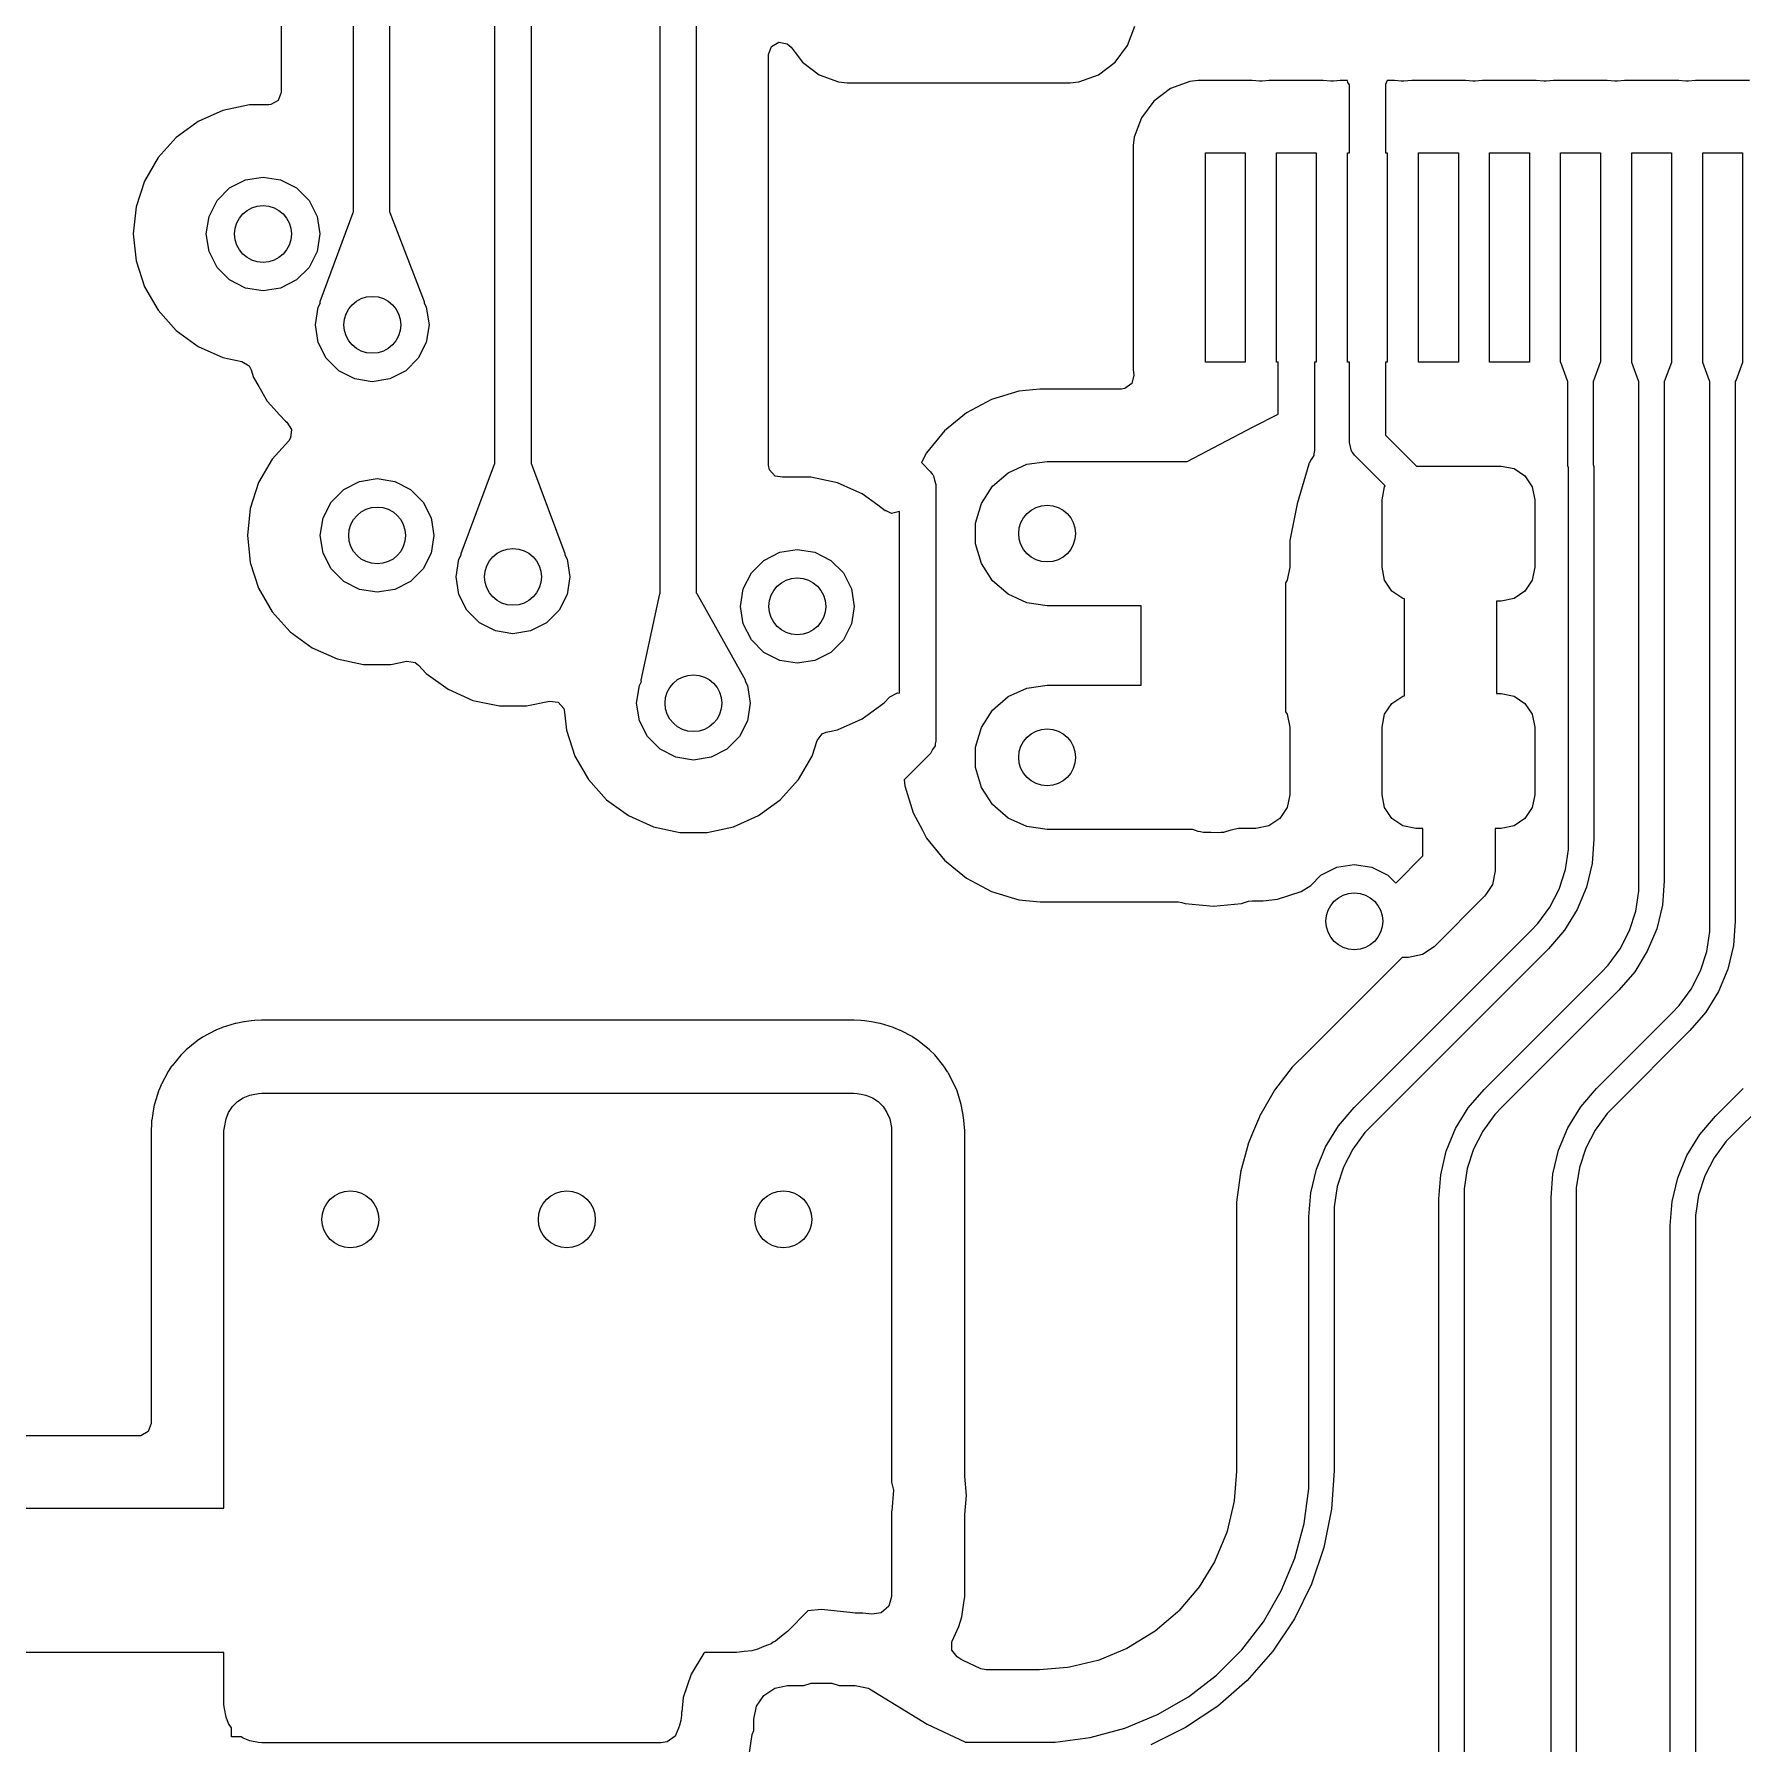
# Model space of a CAD drawing. Extents: x 106.8 to 191.4, y -142.2 to -57.6.
# Drawn here: x 115.29 to 127.31, y -98.74 to -86.71 of the extents above; entities that cross this region are included whole.
import ezdxf

# ---------------------------------------------------------------- set-up
doc = ezdxf.new("R2010")
doc.units = 0
doc.layers.add('BLACK', color=7, linetype='CONTINUOUS')

msp = doc.modelspace()

# ---------------------------------------------------------------- linework, layer by layer
at = {"layer": 'BLACK', "linetype": 'CONTINUOUS'}
for p, q in [((118.528, -89.7301), (118.528, -84.5335)), ((118.782, -84.5862), (118.782, -89.729)), ((117.532, -87.9576), (117.532, -84.7904)), ((119.691, -90.6422), (119.691, -84.7906)), ((117.786, -84.843), (117.786, -87.9564)), ((119.945, -84.8432), (119.945, -90.6387)), ((117.024, -85.7021), (117.024, -87.1162)), ((122.979, -86.7875), (123.031, -86.6505)), ((120.454, -86.85), (120.474, -86.7935)), ((120.454, -89.739), (120.454, -86.85)), ((120.474, -86.7935), (120.526, -86.7634)), ((120.526, -86.7634), (120.585, -86.7739)), ((120.585, -86.7739), (120.612, -86.7973)), ((120.612, -86.7973), (120.641, -86.8367)), ((120.641, -86.8367), (120.692, -86.9046)), ((122.892, -86.9046), (122.979, -86.7875)), ((120.692, -86.9046), (120.75, -86.9481)), ((120.75, -86.9481), (120.809, -86.9922)), ((122.775, -86.9922), (122.892, -86.9046)), ((120.809, -86.9922), (120.946, -87.0433)), ((120.946, -87.0433), (121.007, -87.0498)), ((121.007, -87.0498), (121.009, -87.0498)), ((121.009, -87.0498), (122.575, -87.0498)), ((122.575, -87.0498), (122.577, -87.0498)), ((122.577, -87.0498), (122.638, -87.0433)), ((122.638, -87.0433), (122.775, -86.9922)), ((123.282, -87.0902), (123.165, -87.1778)), ((123.419, -87.0391), (123.282, -87.0902)), ((123.477, -87.0329), (123.419, -87.0391)), ((123.48, -87.0326), (123.477, -87.0329)), ((123.477, -87.0329), (123.477, -87.0329)), ((123.856, -87.0326), (123.48, -87.0326)), ((123.909, -87.0382), (123.856, -87.0326)), ((123.927, -87.0382), (123.909, -87.0382)), ((123.977, -87.0329), (123.927, -87.0382)), ((123.98, -87.0326), (123.977, -87.0328)), ((123.977, -87.0328), (123.977, -87.0329)), ((124.356, -87.0326), (123.98, -87.0326)), ((124.411, -87.0385), (124.356, -87.0326)), ((124.43, -87.0385), (124.411, -87.0385)), ((124.477, -87.0334), (124.43, -87.0385)), ((124.482, -87.0331), (124.477, -87.0334)), ((124.528, -87.0331), (124.482, -87.0331)), ((124.529, -87.0339), (124.528, -87.0331)), ((124.531, -87.0471), (124.529, -87.0339)), ((124.541, -87.063), (124.531, -87.0471)), ((124.541, -87.5411), (124.541, -87.063)), ((124.804, -87.0366), (124.795, -87.0619)), ((124.795, -87.0619), (124.795, -87.5411)), ((124.808, -87.0331), (124.804, -87.0366)), ((124.854, -87.0331), (124.808, -87.0331)), ((124.859, -87.0334), (124.854, -87.0331)), ((124.906, -87.0385), (124.859, -87.0334)), ((124.925, -87.0385), (124.906, -87.0385)), ((124.98, -87.0326), (124.925, -87.0385)), ((125.356, -87.0326), (124.98, -87.0326)), ((125.359, -87.0329), (125.356, -87.0326)), ((125.409, -87.0382), (125.359, -87.0329)), ((125.359, -87.0329), (125.359, -87.0329)), ((125.427, -87.0382), (125.409, -87.0382)), ((125.477, -87.0329), (125.427, -87.0382)), ((125.48, -87.0326), (125.477, -87.0329)), ((125.477, -87.0329), (125.477, -87.0329)), ((125.856, -87.0326), (125.48, -87.0326)), ((125.909, -87.0382), (125.856, -87.0326)), ((125.927, -87.0382), (125.909, -87.0382)), ((125.977, -87.0329), (125.927, -87.0382)), ((125.98, -87.0326), (125.977, -87.0328)), ((125.977, -87.0328), (125.977, -87.0329)), ((126.356, -87.0326), (125.98, -87.0326)), ((126.409, -87.0382), (126.356, -87.0326)), ((126.427, -87.0382), (126.409, -87.0382)), ((126.477, -87.0329), (126.427, -87.0382)), ((126.48, -87.0326), (126.477, -87.0328)), ((126.477, -87.0328), (126.477, -87.0329)), ((126.856, -87.0326), (126.48, -87.0326)), ((126.859, -87.0328), (126.856, -87.0326)), ((126.859, -87.0329), (126.859, -87.0328)), ((126.909, -87.0382), (126.859, -87.0329)), ((126.927, -87.0382), (126.909, -87.0382)), ((126.977, -87.0329), (126.927, -87.0382)), ((126.98, -87.0326), (126.977, -87.0328)), ((126.977, -87.0328), (126.977, -87.0329)), ((127.356, -87.0326), (126.98, -87.0326)), ((116.801, -87.2041), (116.614, -87.2438)), ((116.936, -87.2041), (116.801, -87.2041)), ((116.951, -87.2028), (116.936, -87.2041)), ((117.003, -87.1727), (116.951, -87.2028)), ((117.024, -87.1162), (117.003, -87.1727)), ((123.165, -87.1778), (123.078, -87.2949)), ((116.44, -87.3215), (116.285, -87.4337)), ((116.614, -87.2438), (116.44, -87.3215)), ((123.078, -87.2949), (123.026, -87.4319)), ((116.285, -87.4337), (116.157, -87.5757)), ((123.026, -87.4319), (123.02, -87.4901)), ((116.157, -87.5757), (116.062, -87.741)), ((123.02, -87.4901), (123.02, -87.4901)), ((123.02, -87.4901), (123.02, -87.4925)), ((123.02, -87.4925), (123.02, -89.0629)), ((123.528, -89.0143), (123.528, -87.5411)), ((123.528, -87.5411), (123.808, -87.5411)), ((123.808, -87.5411), (123.808, -89.0143)), ((124.028, -89.0143), (124.028, -87.5411)), ((124.028, -87.5411), (124.308, -87.5411)), ((124.308, -87.5411), (124.308, -89.0143)), ((124.528, -89.0143), (124.528, -87.5411)), ((124.528, -87.5411), (124.541, -87.5411)), ((124.795, -87.5411), (124.808, -87.5411)), ((124.808, -87.5411), (124.808, -89.0143)), ((125.028, -89.0143), (125.028, -87.5411)), ((125.028, -87.5411), (125.308, -87.5411)), ((125.308, -87.5411), (125.308, -89.0143)), ((125.528, -89.0143), (125.528, -87.5411)), ((125.528, -87.5411), (125.808, -87.5411)), ((125.808, -87.5411), (125.808, -89.0143)), ((126.028, -89.0143), (126.028, -87.5411)), ((126.028, -87.5411), (126.308, -87.5411)), ((126.308, -87.5411), (126.308, -89.0143)), ((126.528, -89.0143), (126.528, -87.5411)), ((126.528, -87.5411), (126.808, -87.5411)), ((126.808, -87.5411), (126.808, -89.0143)), ((127.028, -89.0143), (127.028, -87.5411)), ((127.028, -87.5411), (127.308, -87.5411)), ((127.308, -87.5411), (127.308, -89.0143)), ((116.062, -87.741), (116.003, -87.9227)), ((116.573, -87.8775), (116.661, -87.789)), ((116.661, -87.789), (116.773, -87.7322)), ((116.773, -87.7322), (116.896, -87.7126)), ((116.896, -87.7126), (117.02, -87.7322)), ((117.02, -87.7322), (117.131, -87.789)), ((117.131, -87.789), (117.22, -87.8775)), ((116.003, -87.9227), (115.983, -88.1126)), ((116.516, -87.989), (116.573, -87.8775)), ((117.22, -87.8775), (117.277, -87.989)), ((116.496, -88.1126), (116.516, -87.989)), ((117.277, -87.989), (117.296, -88.1126)), ((117.299, -88.5884), (117.53, -87.9607)), ((117.53, -87.9607), (117.532, -87.9576)), ((117.786, -87.9564), (117.787, -87.9564)), ((117.787, -87.9564), (117.789, -87.9605)), ((117.789, -87.9605), (118.03, -88.5883)), ((115.983, -88.1126), (115.983, -88.1126)), ((115.983, -88.1126), (116.003, -88.3025)), ((116.516, -88.2362), (116.496, -88.1126)), ((117.296, -88.1126), (117.277, -88.2362)), ((116.573, -88.3477), (116.516, -88.2362)), ((117.277, -88.2362), (117.22, -88.3477)), ((116.003, -88.3025), (116.062, -88.4842)), ((116.661, -88.4362), (116.573, -88.3477)), ((117.22, -88.3477), (117.131, -88.4362)), ((116.062, -88.4842), (116.157, -88.6495)), ((116.773, -88.493), (116.661, -88.4362)), ((116.896, -88.5126), (116.773, -88.493)), ((117.02, -88.493), (116.896, -88.5126)), ((117.131, -88.4362), (117.02, -88.493)), ((116.157, -88.6495), (116.285, -88.7915)), ((117.265, -88.752), (117.284, -88.6284)), ((117.284, -88.6284), (117.3, -88.5976)), ((117.299, -88.5969), (117.299, -88.5884)), ((117.3, -88.5976), (117.299, -88.5969)), ((118.03, -88.5972), (118.029, -88.5977)), ((118.029, -88.5977), (118.045, -88.6284)), ((118.03, -88.5883), (118.03, -88.5972)), ((118.045, -88.6284), (118.065, -88.752)), ((117.284, -88.8756), (117.265, -88.752)), ((118.065, -88.752), (118.045, -88.8756)), ((116.285, -88.7915), (116.44, -88.9037)), ((117.341, -88.9871), (117.284, -88.8756)), ((118.045, -88.8756), (117.988, -88.9871)), ((116.44, -88.9037), (116.614, -88.9814)), ((116.614, -88.9814), (116.747, -89.0096)), ((116.747, -89.0096), (116.798, -89.0415)), ((117.429, -89.0756), (117.341, -88.9871)), ((117.988, -88.9871), (117.9, -89.0756)), ((123.808, -89.0143), (123.528, -89.0143)), ((124.041, -89.0143), (124.028, -89.0143)), ((124.041, -89.3797), (124.041, -89.0143)), ((124.308, -89.0143), (124.295, -89.0143)), ((124.295, -89.0143), (124.295, -89.6365)), ((124.541, -89.0143), (124.528, -89.0143)), ((124.541, -89.5801), (124.541, -89.0143)), ((124.808, -89.0143), (124.795, -89.0143)), ((124.795, -89.0143), (124.795, -89.5275)), ((125.308, -89.0143), (125.028, -89.0143)), ((125.808, -89.0143), (125.528, -89.0143)), ((126.029, -89.0143), (126.028, -89.0143)), ((126.029, -89.0173), (126.029, -89.0143)), ((126.076, -89.1463), (126.029, -89.0173)), ((126.307, -89.0173), (126.26, -89.1463)), ((126.308, -89.0143), (126.307, -89.0143)), ((126.307, -89.0143), (126.307, -89.0173)), ((126.529, -89.0143), (126.528, -89.0143)), ((126.529, -89.0173), (126.529, -89.0143)), ((126.576, -89.1463), (126.529, -89.0173)), ((126.807, -89.0173), (126.76, -89.1463)), ((126.808, -89.0143), (126.807, -89.0143)), ((126.807, -89.0143), (126.807, -89.0173)), ((127.029, -89.0143), (127.028, -89.0143)), ((127.029, -89.0173), (127.029, -89.0143)), ((127.076, -89.1463), (127.029, -89.0173)), ((127.307, -89.0173), (127.26, -89.1463)), ((127.308, -89.0143), (127.307, -89.0143)), ((127.307, -89.0143), (127.307, -89.0173)), ((116.798, -89.0415), (116.812, -89.0684)), ((116.812, -89.0684), (116.83, -89.1235)), ((116.83, -89.1235), (116.866, -89.1865)), ((117.541, -89.1324), (117.429, -89.0756)), ((117.665, -89.152), (117.541, -89.1324)), ((117.788, -89.1324), (117.665, -89.152)), ((117.9, -89.0756), (117.788, -89.1324)), ((123.025, -89.107), (123.01, -89.1654)), ((123.02, -89.0629), (123.02, -89.0653)), ((123.02, -89.0653), (123.02, -89.0653)), ((123.02, -89.0653), (123.025, -89.107)), ((116.866, -89.1865), (116.926, -89.2889)), ((122.215, -89.219), (122.023, -89.2771)), ((122.362, -89.2045), (122.215, -89.219)), ((122.364, -89.2043), (122.362, -89.2045)), ((122.362, -89.2045), (122.362, -89.2045)), ((122.937, -89.2043), (122.364, -89.2043)), ((122.962, -89.2008), (122.937, -89.2043)), ((123.01, -89.1654), (122.962, -89.2008)), ((126.079, -89.1506), (126.076, -89.1463)), ((126.079, -89.7443), (126.079, -89.1506)), ((126.079, -89.1506), (126.079, -89.1506)), ((126.26, -89.1463), (126.257, -89.1494)), ((126.257, -89.1494), (126.257, -89.7352)), ((126.579, -89.1506), (126.576, -89.1463)), ((126.579, -92.6648), (126.579, -89.1506)), ((126.579, -89.1506), (126.579, -89.1506)), ((126.76, -89.1463), (126.757, -89.1494)), ((126.757, -89.1494), (126.757, -92.6648)), ((127.079, -89.1506), (127.076, -89.1463)), ((127.079, -92.9487), (127.079, -89.1506)), ((127.079, -89.1506), (127.079, -89.1506)), ((127.26, -89.1463), (127.257, -89.1494)), ((127.257, -89.1494), (127.257, -92.9487)), ((116.926, -89.2889), (116.928, -89.2917)), ((116.928, -89.2917), (117.014, -89.3867)), ((121.847, -89.3715), (121.692, -89.4985)), ((122.023, -89.2771), (121.847, -89.3715)), ((124.039, -89.3804), (124.041, -89.3797)), ((117.014, -89.3867), (117.053, -89.4308)), ((117.053, -89.4308), (117.063, -89.4378)), ((117.063, -89.4378), (117.097, -89.4876)), ((117.097, -89.4876), (117.09, -89.5474)), ((121.692, -89.4985), (121.565, -89.6533)), ((123.399, -89.7128), (123.865, -89.4707)), ((123.865, -89.4707), (124.039, -89.3804)), ((117.077, -89.5677), (116.96, -89.6971)), ((117.09, -89.5474), (117.077, -89.5677)), ((124.55, -89.6103), (124.541, -89.5801)), ((124.557, -89.641), (124.55, -89.6103)), ((124.795, -89.5275), (125.013, -89.7458)), ((116.96, -89.6971), (116.865, -89.8625)), ((118.29, -90.362), (118.525, -89.7332)), ((118.525, -89.7332), (118.528, -89.7301)), ((118.782, -89.729), (118.782, -89.729)), ((118.782, -89.729), (118.785, -89.7332)), ((118.785, -89.7332), (119.021, -90.362)), ((120.46, -89.7719), (120.454, -89.739)), ((121.565, -89.6533), (121.529, -89.7215)), ((121.529, -89.7215), (121.593, -89.7856)), ((122.14, -89.7934), (122.271, -89.7334)), ((122.271, -89.7334), (122.414, -89.7128)), ((122.414, -89.7128), (123.399, -89.7128)), ((124.256, -89.733), (124.173, -90.0115)), ((124.258, -89.7263), (124.256, -89.7283)), ((124.256, -89.7283), (124.256, -89.7296)), ((124.256, -89.7296), (124.256, -89.733)), ((124.273, -89.6987), (124.258, -89.7263)), ((124.29, -89.6723), (124.273, -89.6987)), ((124.291, -89.6659), (124.29, -89.6723)), ((124.292, -89.6635), (124.291, -89.6659)), ((124.295, -89.6365), (124.292, -89.659)), ((124.292, -89.659), (124.292, -89.6635)), ((124.56, -89.6461), (124.557, -89.641)), ((124.561, -89.6488), (124.56, -89.6461)), ((124.565, -89.6517), (124.561, -89.6488)), ((124.578, -89.6699), (124.565, -89.6517)), ((124.794, -89.8856), (124.578, -89.6699)), ((126.257, -89.7352), (126.262, -89.7495)), ((117.464, -89.9105), (117.575, -89.8536)), ((117.575, -89.8536), (117.699, -89.8341)), ((117.699, -89.8341), (117.823, -89.8536)), ((117.823, -89.8536), (117.934, -89.9105)), ((120.5, -89.8166), (120.46, -89.7719)), ((120.552, -89.8238), (120.5, -89.8166)), ((120.552, -89.8247), (120.552, -89.8238)), ((120.558, -89.8247), (120.552, -89.8247)), ((120.56, -89.825), (120.558, -89.8247)), ((120.561, -89.8247), (120.56, -89.825)), ((120.752, -89.8247), (120.561, -89.8247)), ((120.561, -89.8247), (120.561, -89.8247)), ((120.939, -89.8644), (120.752, -89.8247)), ((121.593, -89.7856), (121.606, -89.8038)), ((121.606, -89.8038), (121.61, -89.8067)), ((121.61, -89.8067), (121.611, -89.8094)), ((121.611, -89.8094), (121.614, -89.8145)), ((121.614, -89.8145), (121.621, -89.8452)), ((121.621, -89.8452), (121.63, -89.8754)), ((122.03, -89.8881), (122.14, -89.7934)), ((125.013, -89.7458), (125.609, -89.7458)), ((125.609, -89.7458), (125.7, -89.7639)), ((125.7, -89.7639), (125.777, -89.8154)), ((125.777, -89.8154), (125.828, -89.8924)), ((126.084, -89.7586), (126.079, -89.7443)), ((126.084, -92.3722), (126.084, -89.7586)), ((126.262, -89.7495), (126.262, -92.3722)), ((116.865, -89.8625), (116.806, -90.0441)), ((117.375, -89.999), (117.464, -89.9105)), ((117.934, -89.9105), (118.023, -89.999)), ((121.054, -89.9159), (120.939, -89.8644)), ((121.113, -89.9421), (121.054, -89.9159)), ((121.222, -90.0215), (121.113, -89.9421)), ((121.63, -89.8754), (121.63, -91.6788)), ((121.952, -90.0098), (122.03, -89.8881)), ((124.771, -89.9833), (124.789, -89.8924)), ((124.789, -89.8924), (124.794, -89.8856)), ((125.828, -89.8924), (125.846, -89.9833)), ((116.806, -90.0441), (116.786, -90.2341)), ((117.319, -90.1105), (117.375, -89.999)), ((118.023, -89.999), (118.079, -90.1105)), ((121.275, -90.0598), (121.222, -90.0215)), ((121.277, -90.0576), (121.275, -90.0598)), ((121.319, -90.0792), (121.277, -90.0576)), ((121.376, -90.0659), (121.319, -90.0792)), ((121.376, -91.3442), (121.376, -90.0659)), ((121.911, -90.1485), (121.952, -90.0098)), ((124.173, -90.0115), (124.123, -90.2696)), ((124.771, -90.4583), (124.771, -89.9833)), ((125.846, -89.9833), (125.846, -90.4583)), ((117.299, -90.2341), (117.319, -90.1105)), ((118.079, -90.1105), (118.099, -90.2341)), ((121.911, -90.2931), (121.911, -90.1485)), ((116.786, -90.2341), (116.795, -90.326)), ((116.795, -90.326), (116.806, -90.424)), ((117.319, -90.3577), (117.299, -90.2341)), ((118.099, -90.2341), (118.079, -90.3577)), ((120.533, -90.3528), (120.656, -90.3332)), ((120.656, -90.3332), (120.78, -90.3528)), ((121.952, -90.4318), (121.911, -90.2931)), ((124.123, -90.2696), (124.121, -90.2727)), ((124.121, -90.2727), (124.121, -90.4583)), ((116.806, -90.424), (116.865, -90.6056)), ((117.375, -90.4692), (117.319, -90.3577)), ((118.079, -90.3577), (118.023, -90.4692)), ((118.255, -90.5256), (118.275, -90.402)), ((118.275, -90.402), (118.29, -90.3712)), ((118.29, -90.3705), (118.29, -90.362)), ((118.29, -90.3712), (118.29, -90.3705)), ((119.021, -90.362), (119.02, -90.3709)), ((119.02, -90.3709), (119.02, -90.3714)), ((119.02, -90.3714), (119.036, -90.402)), ((119.036, -90.402), (119.055, -90.5256)), ((120.333, -90.4981), (120.421, -90.4096)), ((120.421, -90.4096), (120.533, -90.3528)), ((120.78, -90.3528), (120.891, -90.4096)), ((120.891, -90.4096), (120.98, -90.4981)), ((122.03, -90.5535), (121.952, -90.4318)), ((124.121, -90.4583), (124.103, -90.5492)), ((124.789, -90.5492), (124.771, -90.4583)), ((125.846, -90.4583), (125.828, -90.5492)), ((117.464, -90.5577), (117.375, -90.4692)), ((117.575, -90.6145), (117.464, -90.5577)), ((117.934, -90.5577), (117.823, -90.6145)), ((118.023, -90.4692), (117.934, -90.5577)), ((118.275, -90.6492), (118.255, -90.5256)), ((119.055, -90.5256), (119.036, -90.6492)), ((120.276, -90.6096), (120.333, -90.4981)), ((120.98, -90.4981), (121.037, -90.6096)), ((122.14, -90.6482), (122.03, -90.5535)), ((124.103, -90.5492), (124.092, -90.5663)), ((124.092, -90.5663), (124.092, -91.2103)), ((124.841, -90.6262), (124.789, -90.5492)), ((125.828, -90.5492), (125.777, -90.6262)), ((116.865, -90.6056), (116.96, -90.771)), ((117.699, -90.6341), (117.575, -90.6145)), ((117.823, -90.6145), (117.699, -90.6341)), ((118.331, -90.7607), (118.275, -90.6492)), ((119.036, -90.6492), (118.979, -90.7607)), ((119.558, -91.252), (119.689, -90.6451)), ((119.689, -90.6451), (119.691, -90.6422)), ((119.945, -90.6387), (119.947, -90.6393)), ((119.947, -90.6393), (119.948, -90.6419)), ((119.948, -90.6419), (120.288, -91.2501)), ((120.256, -90.7332), (120.276, -90.6096)), ((121.037, -90.6096), (121.056, -90.7332)), ((122.271, -90.7082), (122.14, -90.6482)), ((124.918, -90.6777), (124.841, -90.6262)), ((124.928, -90.6797), (124.918, -90.6777)), ((124.928, -91.3621), (124.928, -90.6797)), ((125.609, -90.6958), (125.576, -90.6958)), ((125.576, -90.6958), (125.576, -91.346)), ((125.7, -90.6777), (125.609, -90.6958)), ((125.777, -90.6262), (125.7, -90.6777)), ((116.96, -90.771), (117.088, -90.9129)), ((118.42, -90.8492), (118.331, -90.7607)), ((118.979, -90.7607), (118.89, -90.8492)), ((120.276, -90.8568), (120.256, -90.7332)), ((121.056, -90.7332), (121.037, -90.8568)), ((122.414, -90.7288), (122.271, -90.7082)), ((123.076, -90.7288), (122.414, -90.7288)), ((123.076, -91.2103), (123.076, -90.7288)), ((117.088, -90.9129), (117.242, -91.0252)), ((118.531, -90.906), (118.42, -90.8492)), ((118.655, -90.9256), (118.531, -90.906)), ((118.779, -90.906), (118.655, -90.9256)), ((118.89, -90.8492), (118.779, -90.906)), ((120.333, -90.9684), (120.276, -90.8568)), ((121.037, -90.8568), (120.98, -90.9684)), ((117.242, -91.0252), (117.417, -91.1029)), ((120.421, -91.0568), (120.333, -90.9684)), ((120.533, -91.1137), (120.421, -91.0568)), ((120.891, -91.0568), (120.78, -91.1137)), ((120.98, -90.9684), (120.891, -91.0568)), ((117.417, -91.1029), (117.604, -91.1426)), ((117.604, -91.1426), (117.795, -91.1426)), ((117.795, -91.1426), (117.907, -91.1186)), ((117.907, -91.1186), (117.967, -91.127)), ((117.967, -91.127), (117.991, -91.1457)), ((117.991, -91.1457), (118.044, -91.2045)), ((120.656, -91.1332), (120.533, -91.1137)), ((120.78, -91.1137), (120.656, -91.1332)), ((118.044, -91.2045), (118.198, -91.3167)), ((119.525, -91.4146), (119.545, -91.291)), ((119.545, -91.291), (119.56, -91.2608)), ((119.558, -91.2589), (119.558, -91.252)), ((119.56, -91.2608), (119.558, -91.2589)), ((120.288, -91.2501), (120.289, -91.259)), ((120.289, -91.259), (120.289, -91.259)), ((120.289, -91.259), (120.306, -91.291)), ((120.306, -91.291), (120.325, -91.4146)), ((122.271, -91.3082), (122.414, -91.2876)), ((122.414, -91.2876), (123.076, -91.2876)), ((123.076, -91.2876), (123.076, -91.2103)), ((123.076, -91.2103), (123.076, -91.2103)), ((124.092, -91.2103), (124.092, -91.2103)), ((124.092, -91.2103), (124.092, -91.4755)), ((118.198, -91.3167), (118.373, -91.3944)), ((118.373, -91.3944), (118.56, -91.4341)), ((118.751, -91.4341), (118.912, -91.3997)), ((118.912, -91.3997), (118.972, -91.4081)), ((118.972, -91.4081), (119.012, -91.4528)), ((119.545, -91.5382), (119.525, -91.4146)), ((120.325, -91.4146), (120.306, -91.5382)), ((121.113, -91.5244), (121.268, -91.4121)), ((121.268, -91.4121), (121.306, -91.369)), ((121.306, -91.369), (121.36, -91.3408)), ((121.36, -91.3408), (121.376, -91.3442)), ((122.03, -91.4629), (122.14, -91.3682)), ((122.14, -91.3682), (122.271, -91.3082)), ((124.789, -91.4926), (124.841, -91.4156)), ((124.841, -91.4156), (124.918, -91.3641)), ((124.918, -91.3641), (124.928, -91.3621)), ((125.576, -91.346), (125.609, -91.346)), ((125.609, -91.346), (125.7, -91.3641)), ((125.7, -91.3641), (125.777, -91.4156)), ((125.777, -91.4156), (125.828, -91.4926)), ((118.56, -91.4341), (118.751, -91.4341)), ((119.012, -91.4528), (119.018, -91.4765)), ((119.018, -91.4765), (119.032, -91.6045)), ((119.601, -91.6497), (119.545, -91.5382)), ((120.306, -91.5382), (120.249, -91.6497)), ((120.939, -91.602), (121.113, -91.5244)), ((121.952, -91.5846), (122.03, -91.4629)), ((124.092, -91.4755), (124.103, -91.4926)), ((124.103, -91.4926), (124.121, -91.5835)), ((124.771, -91.5835), (124.789, -91.4926)), ((125.828, -91.4926), (125.846, -91.5835)), ((119.032, -91.6045), (119.072, -91.7286)), ((119.69, -91.7382), (119.601, -91.6497)), ((120.249, -91.6497), (120.16, -91.7382)), ((120.795, -91.6775), (120.832, -91.6301)), ((120.832, -91.6301), (120.86, -91.6187)), ((120.86, -91.6187), (120.939, -91.602)), ((121.911, -91.7233), (121.952, -91.5846)), ((124.121, -91.5835), (124.121, -92.0585)), ((124.771, -92.0585), (124.771, -91.5835)), ((125.846, -91.5835), (125.846, -92.0585)), ((119.072, -91.7286), (119.091, -91.7862)), ((119.091, -91.7862), (119.186, -91.9515)), ((119.801, -91.795), (119.69, -91.7382)), ((120.16, -91.7382), (120.049, -91.795)), ((120.664, -91.9515), (120.76, -91.7862)), ((120.76, -91.7862), (120.795, -91.6775)), ((121.593, -91.7686), (121.408, -91.9529)), ((121.608, -91.741), (121.593, -91.7686)), ((121.625, -91.7146), (121.608, -91.741)), ((121.626, -91.7082), (121.625, -91.7146)), ((121.627, -91.7058), (121.626, -91.7082)), ((121.63, -91.6788), (121.627, -91.7013)), ((121.627, -91.7013), (121.627, -91.7058)), ((121.911, -91.8679), (121.911, -91.7233)), ((119.925, -91.8146), (119.801, -91.795)), ((120.049, -91.795), (119.925, -91.8146)), ((121.952, -92.0066), (121.911, -91.8679)), ((119.186, -91.9515), (119.314, -92.0935)), ((120.536, -92.0935), (120.664, -91.9515)), ((121.408, -91.9529), (121.413, -91.9949)), ((121.413, -91.9949), (121.471, -92.1865)), ((122.03, -92.1283), (121.952, -92.0066)), ((119.314, -92.0935), (119.468, -92.2057)), ((120.382, -92.2057), (120.536, -92.0935)), ((122.14, -92.223), (122.03, -92.1283)), ((124.121, -92.0585), (124.103, -92.1494)), ((124.789, -92.1494), (124.771, -92.0585)), ((125.846, -92.0585), (125.828, -92.1494)), ((119.468, -92.2057), (119.643, -92.2834)), ((120.207, -92.2834), (120.382, -92.2057)), ((121.471, -92.1865), (121.536, -92.3083)), ((122.271, -92.283), (122.14, -92.223)), ((124.052, -92.2264), (123.975, -92.2779)), ((124.103, -92.1494), (124.052, -92.2264)), ((124.841, -92.2264), (124.789, -92.1494)), ((124.918, -92.2779), (124.841, -92.2264)), ((125.777, -92.2264), (125.7, -92.2779)), ((125.828, -92.1494), (125.777, -92.2264)), ((119.643, -92.2834), (119.83, -92.3231)), ((119.83, -92.3231), (120.021, -92.3231)), ((120.021, -92.3231), (120.207, -92.2834)), ((121.536, -92.3083), (121.565, -92.3631)), ((121.565, -92.3631), (121.692, -92.5179)), ((122.414, -92.3036), (122.271, -92.283)), ((123.439, -92.3036), (122.414, -92.3036)), ((123.476, -92.3174), (123.439, -92.3036)), ((123.494, -92.3187), (123.476, -92.3174)), ((123.512, -92.3238), (123.494, -92.3187)), ((123.566, -92.3238), (123.512, -92.3238)), ((123.62, -92.3277), (123.566, -92.3238)), ((123.638, -92.3238), (123.62, -92.3277)), ((123.656, -92.3238), (123.638, -92.3238)), ((123.708, -92.3085), (123.656, -92.3238)), ((123.761, -92.297), (123.708, -92.3085)), ((123.763, -92.296), (123.761, -92.297)), ((123.884, -92.296), (123.763, -92.296)), ((123.975, -92.2779), (123.884, -92.296)), ((125.009, -92.296), (124.918, -92.2779)), ((125.059, -92.296), (125.009, -92.296)), ((125.059, -92.488), (125.059, -92.296)), ((125.609, -92.296), (125.567, -92.296)), ((125.567, -92.296), (125.567, -92.5932)), ((125.7, -92.2779), (125.609, -92.296)), ((126.084, -92.4439), (126.084, -92.3722)), ((126.084, -92.3722), (126.084, -92.3722)), ((126.262, -92.3722), (126.249, -92.5425)), ((124.867, -92.6803), (125.059, -92.488)), ((126.062, -92.5855), (126.084, -92.4439)), ((121.692, -92.5179), (121.847, -92.6449)), ((124.269, -92.6974), (124.341, -92.6252)), ((124.341, -92.6252), (124.453, -92.5684)), ((124.453, -92.5684), (124.576, -92.5488)), ((124.576, -92.5488), (124.7, -92.5684)), ((124.7, -92.5684), (124.811, -92.6252)), ((124.811, -92.6252), (124.867, -92.6803)), ((125.567, -92.5932), (125.548, -92.6904)), ((126.018, -92.7219), (126.062, -92.5855)), ((126.249, -92.5425), (126.209, -92.7087)), ((121.847, -92.6449), (122.023, -92.7393)), ((122.023, -92.7393), (122.215, -92.7974)), ((124.036, -92.7941), (124.201, -92.7392)), ((124.201, -92.7392), (124.269, -92.6974)), ((125.548, -92.6904), (125.506, -92.7525)), ((125.953, -92.8497), (126.018, -92.7219)), ((126.209, -92.7087), (126.144, -92.8665)), ((126.557, -92.8781), (126.579, -92.7365)), ((126.579, -92.7365), (126.579, -92.6648)), ((126.579, -92.6648), (126.579, -92.6648)), ((126.757, -92.6648), (126.744, -92.8351)), ((126.757, -92.6648), (126.757, -92.6648)), ((122.215, -92.7974), (122.364, -92.8121)), ((122.364, -92.8121), (123.336, -92.8121)), ((123.336, -92.8121), (123.362, -92.8159)), ((123.362, -92.8159), (123.385, -92.8228)), ((123.385, -92.8228), (123.484, -92.8326)), ((123.484, -92.8326), (123.584, -92.8424)), ((123.584, -92.8424), (123.683, -92.8326)), ((123.683, -92.8326), (123.783, -92.8228)), ((123.783, -92.8228), (123.831, -92.8083)), ((123.831, -92.8083), (123.856, -92.8045)), ((123.856, -92.8045), (123.931, -92.8045)), ((123.931, -92.8045), (123.934, -92.8045)), ((123.934, -92.8045), (124.036, -92.7941)), ((125.493, -92.7728), (125.137, -93.1284)), ((125.506, -92.7525), (125.493, -92.7728)), ((125.868, -92.9657), (125.953, -92.8497)), ((126.144, -92.8665), (126.054, -93.0122)), ((126.744, -92.8351), (126.704, -93.0013)), ((125.818, -93.0164), (125.868, -92.9657)), ((126.512, -93.0145), (126.557, -92.8781)), ((127.079, -93.0204), (127.079, -92.9487)), ((127.079, -92.9487), (127.079, -92.9487)), ((127.079, -92.9487), (127.079, -92.9487)), ((127.257, -92.9487), (127.244, -93.119)), ((124.575, -94.2592), (125.818, -93.0164)), ((125.818, -93.0164), (125.818, -93.0164)), ((126.054, -93.0122), (125.943, -93.1422)), ((126.447, -93.1423), (126.512, -93.0145)), ((126.704, -93.0013), (126.638, -93.1591)), ((127.057, -93.162), (127.079, -93.0204)), ((124.912, -93.2028), (124.27, -93.8453)), ((125.943, -93.1422), (124.7, -94.385)), ((124.957, -93.2028), (124.912, -93.2028)), ((125.055, -93.1835), (124.957, -93.2028)), ((125.137, -93.1284), (125.055, -93.1835)), ((125.137, -93.1284), (125.137, -93.1284)), ((125.943, -93.1422), (125.943, -93.1422)), ((125.943, -93.1422), (125.943, -93.1422)), ((125.943, -93.1422), (125.943, -93.1422)), ((126.363, -93.2583), (126.447, -93.1423)), ((126.638, -93.1591), (126.549, -93.3048)), ((127.012, -93.2984), (127.057, -93.162)), ((127.244, -93.119), (127.204, -93.2852)), ((125.489, -94.1322), (126.312, -93.309)), ((126.312, -93.309), (126.363, -93.2583)), ((126.312, -93.309), (126.312, -93.309)), ((126.549, -93.3048), (126.438, -93.4348)), ((126.947, -93.4262), (127.012, -93.2984)), ((127.204, -93.2852), (127.138, -93.443)), ((126.438, -93.4348), (125.615, -94.258)), ((126.438, -93.4348), (126.438, -93.4348)), ((126.438, -93.4348), (126.438, -93.4348)), ((126.863, -93.5422), (126.947, -93.4262)), ((127.138, -93.443), (127.049, -93.5887)), ((126.812, -93.5928), (126.863, -93.5422)), ((127.049, -93.5887), (126.938, -93.7186)), ((116.604, -93.6985), (116.563, -93.7156)), ((116.606, -93.6976), (116.604, -93.6985)), ((116.604, -93.6985), (116.604, -93.6985)), ((116.608, -93.697), (116.606, -93.6976)), ((116.7, -93.669), (116.608, -93.697)), ((116.608, -93.697), (116.608, -93.697)), ((116.702, -93.6684), (116.7, -93.669)), ((116.7, -93.669), (116.7, -93.669)), ((116.704, -93.668), (116.702, -93.6684)), ((116.762, -93.6566), (116.704, -93.668)), ((116.704, -93.668), (116.704, -93.668)), ((116.763, -93.6564), (116.762, -93.6566)), ((116.762, -93.6566), (116.762, -93.6566)), ((116.764, -93.6562), (116.763, -93.6564)), ((116.812, -93.6492), (116.764, -93.6562)), ((116.764, -93.6562), (116.764, -93.6562)), ((116.813, -93.649), (116.812, -93.6491)), ((116.812, -93.6491), (116.812, -93.6492)), ((116.814, -93.6489), (116.813, -93.649)), ((116.836, -93.6467), (116.814, -93.6489)), ((116.814, -93.6489), (116.814, -93.6489)), ((116.837, -93.6466), (116.836, -93.6467)), ((116.836, -93.6467), (116.836, -93.6467)), ((116.838, -93.6465), (116.837, -93.6466)), ((116.886, -93.6442), (116.838, -93.6465)), ((116.838, -93.6465), (116.838, -93.6465)), ((116.888, -93.6441), (116.886, -93.6442)), ((116.886, -93.6442), (116.886, -93.6442)), ((121.054, -93.6441), (116.888, -93.6441)), ((121.055, -93.6442), (121.054, -93.6441)), ((121.103, -93.6465), (121.055, -93.6442)), ((121.055, -93.6442), (121.055, -93.6442)), ((121.104, -93.6466), (121.103, -93.6465)), ((121.103, -93.6465), (121.103, -93.6465)), ((121.105, -93.6467), (121.104, -93.6466)), ((121.128, -93.6489), (121.105, -93.6467)), ((121.105, -93.6467), (121.105, -93.6467)), ((121.129, -93.649), (121.128, -93.6489)), ((121.13, -93.6491), (121.129, -93.649)), ((121.13, -93.6492), (121.13, -93.6491)), ((121.177, -93.6562), (121.13, -93.6492)), ((121.178, -93.6564), (121.177, -93.6562)), ((121.177, -93.6562), (121.177, -93.6562)), ((121.179, -93.6566), (121.178, -93.6564)), ((121.237, -93.668), (121.179, -93.6566)), ((121.179, -93.6566), (121.179, -93.6566)), ((121.239, -93.6684), (121.237, -93.668)), ((121.237, -93.668), (121.237, -93.668)), ((121.241, -93.669), (121.239, -93.6684)), ((121.333, -93.6968), (121.241, -93.669)), ((121.241, -93.669), (121.241, -93.669)), ((121.335, -93.6976), (121.333, -93.6968)), ((121.381, -93.7164), (121.335, -93.6976)), ((126.28, -94.1257), (126.812, -93.5929)), ((126.812, -93.5929), (126.812, -93.5928)), ((116.429, -93.7925), (116.355, -93.8536)), ((116.431, -93.7911), (116.429, -93.7925)), ((116.429, -93.7925), (116.429, -93.7925)), ((116.433, -93.7899), (116.431, -93.7911)), ((116.47, -93.7651), (116.433, -93.7899)), ((116.433, -93.7899), (116.433, -93.7899)), ((116.472, -93.7639), (116.47, -93.7651)), ((116.47, -93.7651), (116.47, -93.7651)), ((116.474, -93.7629), (116.472, -93.7639)), ((116.559, -93.7175), (116.474, -93.7629)), ((116.474, -93.7629), (116.474, -93.7629)), ((116.561, -93.7164), (116.559, -93.7175)), ((116.559, -93.7175), (116.559, -93.7175)), ((116.563, -93.7156), (116.561, -93.7164)), ((116.563, -93.7156), (116.563, -93.7156)), ((121.383, -93.7175), (121.381, -93.7164)), ((121.468, -93.7629), (121.383, -93.7175)), ((121.469, -93.7639), (121.468, -93.7629)), ((121.468, -93.7629), (121.468, -93.7629)), ((121.51, -93.7911), (121.469, -93.7639)), ((121.513, -93.7937), (121.51, -93.7911)), ((121.586, -93.8536), (121.513, -93.7937)), ((126.938, -93.7186), (126.405, -94.2514)), ((126.938, -93.7186), (126.938, -93.7186)), ((126.938, -93.7186), (126.938, -93.7186)), ((126.938, -93.7186), (126.938, -93.7186)), ((116.317, -93.8914), (116.256, -93.9659)), ((116.318, -93.8897), (116.317, -93.8914)), ((116.317, -93.8914), (116.317, -93.8914)), ((116.32, -93.8882), (116.318, -93.8897)), ((116.352, -93.8565), (116.32, -93.8882)), ((116.32, -93.8882), (116.32, -93.8882)), ((116.353, -93.855), (116.352, -93.8565)), ((116.352, -93.8565), (116.352, -93.8565)), ((116.355, -93.8536), (116.353, -93.855)), ((116.355, -93.8536), (116.355, -93.8536)), ((121.588, -93.855), (121.586, -93.8536)), ((121.586, -93.8536), (121.586, -93.8536)), ((121.623, -93.8897), (121.588, -93.855)), ((121.687, -93.9675), (121.623, -93.8897)), ((124.241, -93.8739), (124.143, -93.9717)), ((124.265, -93.8501), (124.241, -93.8739)), ((124.241, -93.8739), (124.241, -93.8739)), ((124.266, -93.8484), (124.265, -93.8501)), ((124.265, -93.8501), (124.265, -93.8501)), ((124.27, -93.8453), (124.266, -93.8484)), ((124.266, -93.8484), (124.266, -93.8484)), ((124.27, -93.8453), (124.27, -93.8453)), ((116.226, -94.0102), (116.181, -94.0952)), ((116.227, -94.0083), (116.226, -94.0102)), ((116.226, -94.0102), (116.226, -94.0102)), ((116.229, -94.0065), (116.227, -94.0083)), ((116.253, -93.9693), (116.229, -94.0065)), ((116.229, -94.0065), (116.229, -94.0065)), ((116.255, -93.9675), (116.253, -93.9693)), ((116.253, -93.9693), (116.253, -93.9693)), ((116.256, -93.9659), (116.255, -93.9675)), ((116.256, -93.9659), (116.256, -93.9659)), ((121.714, -94.0083), (121.687, -93.9675)), ((121.715, -94.0102), (121.714, -94.0083)), ((121.721, -94.021), (121.715, -94.0102)), ((121.715, -94.0102), (121.715, -94.0102)), ((121.761, -94.0971), (121.721, -94.021)), ((124.139, -93.976), (124.015, -94.1376)), ((124.141, -93.9737), (124.139, -93.976)), ((124.139, -93.976), (124.139, -93.976)), ((124.143, -93.9717), (124.141, -93.9737)), ((124.143, -93.9717), (124.143, -93.9717)), ((116.161, -94.1445), (116.133, -94.2367)), ((116.162, -94.1405), (116.161, -94.1425)), ((116.161, -94.1425), (116.161, -94.1445)), ((116.161, -94.1445), (116.161, -94.1445)), ((116.179, -94.0991), (116.162, -94.1405)), ((116.162, -94.1405), (116.162, -94.1405)), ((116.18, -94.0971), (116.179, -94.099)), ((116.179, -94.099), (116.179, -94.0991)), ((116.181, -94.0952), (116.18, -94.0971)), ((116.181, -94.0952), (116.181, -94.0952)), ((116.716, -94.2181), (116.757, -94.1909)), ((116.757, -94.1909), (116.802, -94.172)), ((116.802, -94.172), (116.826, -94.1673)), ((116.826, -94.1673), (116.863, -94.16)), ((116.863, -94.16), (116.888, -94.1576)), ((116.888, -94.1576), (121.054, -94.1576)), ((121.054, -94.1576), (121.078, -94.16)), ((121.078, -94.16), (121.105, -94.1652)), ((121.105, -94.1652), (121.139, -94.172)), ((121.139, -94.172), (121.184, -94.1909)), ((121.184, -94.1909), (121.225, -94.2181)), ((121.78, -94.1425), (121.761, -94.0971)), ((121.809, -94.2388), (121.78, -94.1425)), ((124.012, -94.1423), (123.91, -94.3187)), ((124.014, -94.1398), (124.012, -94.1423)), ((124.012, -94.1423), (124.012, -94.1423)), ((124.015, -94.1376), (124.014, -94.1398)), ((124.015, -94.1376), (124.015, -94.1376)), ((125.378, -94.2622), (125.489, -94.1322)), ((125.489, -94.1322), (125.489, -94.1322)), ((125.489, -94.1322), (125.489, -94.1322)), ((126.169, -94.2557), (126.28, -94.1257)), ((126.28, -94.1257), (126.28, -94.1257)), ((127.118, -94.3202), (127.312, -94.1256)), ((116.12, -94.3003), (116.113, -94.348)), ((116.131, -94.2409), (116.12, -94.2982)), ((116.12, -94.2982), (116.12, -94.2982)), ((116.12, -94.2982), (116.12, -94.2993)), ((116.12, -94.2993), (116.12, -94.3003)), ((116.12, -94.3003), (116.12, -94.3003)), ((116.132, -94.2388), (116.131, -94.2409)), ((116.131, -94.2409), (116.131, -94.2409)), ((116.133, -94.2368), (116.132, -94.2388)), ((116.133, -94.2367), (116.133, -94.2368)), ((116.636, -94.339), (116.654, -94.2936)), ((116.654, -94.2936), (116.682, -94.2528)), ((116.682, -94.2528), (116.716, -94.2181)), ((121.225, -94.2181), (121.26, -94.2528)), ((121.26, -94.2528), (121.287, -94.2936)), ((121.287, -94.2936), (121.306, -94.339)), ((121.821, -94.2992), (121.809, -94.2388)), ((121.829, -94.3491), (121.821, -94.2992)), ((124.464, -94.3892), (124.575, -94.2592)), ((124.575, -94.2592), (124.575, -94.2592)), ((124.575, -94.2592), (124.575, -94.2592)), ((125.289, -94.4079), (125.378, -94.2622)), ((125.564, -94.3087), (125.48, -94.4247)), ((125.615, -94.258), (125.564, -94.3087)), ((125.615, -94.258), (125.615, -94.258)), ((126.079, -94.4013), (126.169, -94.2557)), ((126.355, -94.3022), (126.27, -94.4182)), ((126.405, -94.2514), (126.355, -94.3022)), ((126.405, -94.2514), (126.405, -94.2514)), ((126.405, -94.2514), (126.405, -94.2514)), ((127.438, -94.2514), (127.243, -94.446)), ((116.11, -94.3747), (116.108, -94.4229)), ((116.108, -94.4229), (116.108, -94.424)), ((116.108, -94.424), (116.108, -94.4251)), ((116.108, -94.4251), (116.108, -96.4822)), ((116.112, -94.3502), (116.11, -94.3726)), ((116.11, -94.3726), (116.11, -94.3726)), ((116.11, -94.3726), (116.11, -94.3737)), ((116.11, -94.3737), (116.11, -94.3747)), ((116.11, -94.3747), (116.11, -94.3747)), ((116.113, -94.3481), (116.112, -94.3491)), ((116.112, -94.3491), (116.112, -94.3502)), ((116.112, -94.3502), (116.112, -94.3502)), ((116.113, -94.348), (116.113, -94.3481)), ((116.621, -94.424), (116.624, -94.3994)), ((116.621, -97.0786), (116.621, -94.424)), ((116.624, -94.3994), (116.636, -94.339)), ((121.306, -94.339), (121.318, -94.3994)), ((121.318, -94.3994), (121.32, -94.424)), ((121.32, -94.424), (121.32, -96.895)), ((121.831, -94.3737), (121.829, -94.3491)), ((121.834, -94.424), (121.831, -94.3737)), ((121.834, -95.6374), (121.834, -94.424)), ((123.908, -94.3238), (123.86, -94.4399)), ((123.909, -94.3212), (123.908, -94.3238)), ((123.908, -94.3238), (123.908, -94.3238)), ((123.91, -94.3187), (123.909, -94.3212)), ((124.374, -94.5349), (124.464, -94.3892)), ((124.7, -94.385), (124.65, -94.4357)), ((124.7, -94.385), (124.7, -94.385)), ((125.223, -94.5657), (125.289, -94.4079)), ((125.48, -94.4247), (125.415, -94.5525)), ((126.014, -94.5592), (126.079, -94.4013)), ((126.27, -94.4182), (126.205, -94.5459)), ((127.007, -94.4502), (127.118, -94.3202)), ((127.118, -94.3202), (127.118, -94.3202)), ((127.118, -94.3202), (127.118, -94.3202)), ((123.828, -94.5174), (123.775, -94.7141)), ((123.829, -94.5146), (123.828, -94.5174)), ((123.828, -94.5174), (123.828, -94.5174)), ((123.86, -94.4399), (123.829, -94.5146)), ((124.309, -94.6927), (124.374, -94.5349)), ((124.565, -94.5517), (124.5, -94.6795)), ((124.65, -94.4357), (124.565, -94.5517)), ((125.415, -94.5525), (125.37, -94.6889)), ((126.205, -94.5459), (126.161, -94.6823)), ((126.917, -94.5959), (127.007, -94.4502)), ((127.193, -94.4967), (127.108, -94.6127)), ((127.243, -94.446), (127.193, -94.4967)), ((127.243, -94.446), (127.243, -94.446)), ((125.184, -94.7319), (125.223, -94.5657)), ((125.974, -94.7253), (126.014, -94.5592)), ((126.852, -94.7537), (126.917, -94.5959)), ((127.108, -94.6127), (127.043, -94.7405)), ((123.774, -94.7198), (123.752, -94.8903)), ((123.775, -94.7169), (123.774, -94.7198)), ((123.774, -94.7198), (123.774, -94.7198)), ((123.775, -94.7141), (123.775, -94.7169)), ((124.269, -94.8589), (124.309, -94.6927)), ((124.5, -94.6795), (124.456, -94.8159)), ((125.17, -94.9022), (125.184, -94.7319)), ((125.37, -94.6889), (125.348, -94.8305)), ((125.961, -94.8957), (125.974, -94.7253)), ((126.161, -94.6823), (126.138, -94.824)), ((126.812, -94.9199), (126.852, -94.7537)), ((127.043, -94.7405), (126.999, -94.8769)), ((123.752, -94.8903), (123.747, -94.9245)), ((124.256, -95.0292), (124.269, -94.8589)), ((124.456, -94.8159), (124.434, -94.9575)), ((125.17, -105.516), (125.17, -94.9022)), ((125.17, -94.9022), (125.17, -94.9022)), ((125.348, -94.8305), (125.348, -94.9022)), ((125.348, -94.9022), (125.348, -94.9022)), ((125.348, -94.9022), (125.348, -105.516)), ((125.961, -114.152), (125.961, -94.8957)), ((125.961, -94.8957), (125.961, -94.8957)), ((126.138, -94.824), (126.138, -94.8957)), ((126.138, -94.8957), (126.138, -94.8957)), ((126.138, -94.8957), (126.138, -114.152)), ((126.999, -94.8769), (126.977, -95.0185)), ((123.747, -94.9245), (123.747, -94.9274)), ((123.747, -94.9274), (123.747, -94.9274)), ((123.747, -94.9274), (123.747, -94.9901)), ((123.747, -94.9901), (123.747, -96.8102)), ((124.256, -96.8137), (124.256, -95.0292)), ((124.256, -95.0292), (124.256, -95.0292)), ((124.434, -94.9575), (124.434, -95.0292)), ((124.434, -95.0292), (124.434, -95.0292)), ((124.434, -95.0292), (124.434, -96.8137)), ((126.799, -95.0902), (126.812, -94.9199)), ((126.977, -95.0185), (126.977, -95.0902)), ((126.799, -120.86), (126.799, -95.0902)), ((126.799, -95.0902), (126.799, -95.0902)), ((126.977, -95.0902), (126.977, -95.0902)), ((126.977, -95.0902), (126.977, -120.86)), ((121.834, -96.8451), (121.834, -95.6374)), ((116.02, -96.5701), (114.774, -96.5701)), ((116.035, -96.5688), (116.02, -96.5701)), ((116.087, -96.5387), (116.035, -96.5688)), ((116.108, -96.4822), (116.087, -96.5387)), ((123.747, -96.8171), (123.731, -97.0262)), ((123.747, -96.8102), (123.747, -96.8171)), ((124.256, -96.939), (124.256, -96.8137)), ((124.434, -96.8137), (124.416, -97.0864)), ((124.434, -96.8137), (124.434, -96.8137)), ((121.32, -96.895), (121.333, -96.9525)), ((121.333, -96.9525), (121.322, -97.0967)), ((121.834, -96.8537), (121.834, -96.8451)), ((121.847, -96.9887), (121.834, -96.8537)), ((124.223, -97.1873), (124.256, -96.939)), ((114.72, -97.0786), (116.621, -97.0786)), ((121.834, -97.1237), (121.847, -96.9887)), ((123.728, -97.0398), (123.68, -97.2404)), ((123.731, -97.0262), (123.728, -97.0398)), ((121.322, -97.0967), (121.32, -97.1026)), ((121.32, -97.1026), (121.32, -97.6993)), ((121.834, -97.1323), (121.834, -97.1237)), ((121.834, -97.6993), (121.834, -97.1323)), ((124.158, -97.4293), (124.223, -97.1873)), ((124.416, -97.0864), (124.362, -97.3543)), ((123.676, -97.2535), (123.597, -97.4441)), ((123.68, -97.2404), (123.676, -97.2535)), ((124.062, -97.6608), (124.158, -97.4293)), ((124.362, -97.3543), (124.275, -97.6131)), ((123.591, -97.4564), (123.483, -97.6322)), ((123.597, -97.4441), (123.591, -97.4564)), ((123.475, -97.6434), (123.341, -97.8002)), ((123.483, -97.6322), (123.475, -97.6434)), ((123.937, -97.8777), (124.062, -97.6608)), ((124.275, -97.6131), (124.154, -97.8581)), ((120.826, -97.7923), (120.731, -97.8016)), ((121.025, -97.8119), (120.826, -97.7923)), ((121.3, -97.7674), (121.246, -97.8139)), ((121.32, -97.6993), (121.3, -97.7674)), ((121.813, -97.844), (121.827, -97.7445)), ((121.827, -97.7445), (121.834, -97.6993)), ((123.341, -97.8002), (123.331, -97.81)), ((120.731, -97.8016), (120.587, -97.9458)), ((121.026, -97.8123), (121.025, -97.8119)), ((121.025, -97.8119), (121.025, -97.8119)), ((121.025, -97.8119), (121.025, -97.8119)), ((121.063, -97.8177), (121.026, -97.8123)), ((121.11, -97.8177), (121.063, -97.8177)), ((121.113, -97.8177), (121.11, -97.8177)), ((121.116, -97.818), (121.113, -97.8177)), ((121.181, -97.8247), (121.116, -97.818)), ((121.116, -97.818), (121.116, -97.818)), ((121.246, -97.8139), (121.181, -97.8247)), ((121.746, -98.014), (121.793, -97.9121)), ((121.793, -97.9121), (121.813, -97.844)), ((123.331, -97.81), (123.174, -97.9439)), ((123.785, -98.0765), (123.937, -97.8777)), ((124.154, -97.8581), (124.002, -98.0853)), ((120.471, -98.0325), (120.421, -98.0515)), ((120.486, -98.0215), (120.471, -98.0325)), ((120.503, -98.014), (120.486, -98.0215)), ((120.544, -97.9784), (120.503, -98.014)), ((120.587, -97.9458), (120.544, -97.9784)), ((121.743, -98.0784), (121.744, -98.0183)), ((121.744, -98.0183), (121.746, -98.014)), ((123.163, -97.952), (122.987, -98.0598)), ((123.174, -97.9439), (123.163, -97.952)), ((116.621, -98.0946), (114.931, -98.0946)), ((116.621, -98.4632), (116.621, -98.0946)), ((119.999, -98.0978), (119.908, -98.2463)), ((120.002, -98.0946), (119.999, -98.0978)), ((120.228, -98.0946), (120.002, -98.0946)), ((120.282, -98.0869), (120.228, -98.0946)), ((120.336, -98.083), (120.282, -98.0869)), ((120.353, -98.0766), (120.336, -98.083)), ((120.371, -98.074), (120.353, -98.0766)), ((120.421, -98.0515), (120.371, -98.074)), ((121.78, -98.1254), (121.743, -98.0784)), ((121.81, -98.1433), (121.78, -98.1254)), ((121.819, -98.1481), (121.81, -98.1433)), ((121.948, -98.2082), (121.819, -98.1481)), ((122.771, -98.1493), (122.571, -98.1974)), ((122.785, -98.145), (122.771, -98.1493)), ((122.975, -98.0661), (122.785, -98.145)), ((122.987, -98.0598), (122.975, -98.0661)), ((123.607, -98.2536), (123.785, -98.0765)), ((124.002, -98.0853), (123.822, -98.2908)), ((119.908, -98.2463), (119.853, -98.4118)), ((121.985, -98.2163), (121.948, -98.2082)), ((122.341, -98.2163), (121.985, -98.2163)), ((122.348, -98.216), (122.341, -98.2163)), ((122.361, -98.215), (122.348, -98.216)), ((122.557, -98.1996), (122.361, -98.215)), ((122.571, -98.1974), (122.557, -98.1996)), ((123.409, -98.4061), (123.607, -98.2536)), ((120.369, -98.4728), (120.42, -98.3958)), ((120.42, -98.3958), (120.498, -98.3443)), ((120.498, -98.3443), (120.588, -98.3262)), ((120.588, -98.3262), (120.701, -98.3262)), ((120.701, -98.3262), (120.754, -98.3109)), ((120.754, -98.3109), (120.898, -98.3109)), ((120.898, -98.3109), (120.95, -98.3262)), ((120.95, -98.3262), (121.063, -98.3262)), ((121.063, -98.3262), (121.154, -98.3443)), ((121.154, -98.3443), (121.163, -98.3498)), ((121.163, -98.3498), (121.164, -98.35)), ((121.164, -98.35), (121.571, -98.5993)), ((123.822, -98.2908), (123.616, -98.4709)), ((116.624, -98.4878), (116.621, -98.4632)), ((116.636, -98.5482), (116.624, -98.4878)), ((119.843, -98.5108), (119.842, -98.514)), ((119.842, -98.514), (119.842, -98.5172)), ((119.842, -98.5172), (119.842, -98.5354)), ((119.853, -98.4118), (119.843, -98.5108)), ((119.843, -98.5108), (119.843, -98.5108)), ((120.351, -98.5637), (120.369, -98.4728)), ((123.192, -98.5314), (123.409, -98.4061)), ((123.616, -98.4709), (123.389, -98.6227)), ((116.654, -98.5936), (116.636, -98.5482)), ((116.675, -98.625), (116.654, -98.5936)), ((116.675, -98.6866), (116.675, -98.625)), ((119.82, -98.6261), (119.797, -98.6818)), ((119.821, -98.6263), (119.82, -98.6261)), ((119.823, -98.619), (119.821, -98.6263)), ((119.824, -98.6159), (119.823, -98.619)), ((119.837, -98.572), (119.824, -98.6144)), ((119.824, -98.6144), (119.824, -98.6159)), ((119.842, -98.5354), (119.837, -98.572)), ((120.351, -98.6434), (120.351, -98.5637)), ((121.571, -98.5993), (121.835, -98.7217)), ((122.718, -98.6921), (122.96, -98.6273)), ((122.96, -98.6273), (123.192, -98.5314)), ((123.389, -98.6227), (123.144, -98.7436)), ((116.742, -98.6866), (116.675, -98.6866)), ((116.757, -98.6963), (116.742, -98.6866)), ((116.802, -98.7152), (116.757, -98.6963)), ((116.863, -98.7272), (116.802, -98.7152)), ((116.888, -98.7296), (116.863, -98.7272)), ((119.699, -98.7296), (116.888, -98.7296)), ((119.739, -98.7228), (119.699, -98.7296)), ((119.797, -98.6818), (119.739, -98.7228)), ((120.318, -98.8137), (120.338, -98.6706)), ((120.338, -98.6706), (120.351, -98.6434)), ((121.835, -98.7217), (121.838, -98.7248)), ((121.838, -98.7248), (122.345, -98.7248)), ((122.345, -98.7248), (122.47, -98.7248)), ((122.47, -98.7248), (122.718, -98.6921))]:
    msp.add_line(p, q, dxfattribs=at)
at = {"layer": 'BLACK'}
for centre in [(116.896, -88.1126), (117.665, -88.752), (117.699, -90.2341), (122.414, -90.2208), (118.655, -90.5256), (120.656, -90.7332), (119.925, -91.4146), (122.414, -91.7956), (124.576, -92.9488), (117.51, -95.0466), (119.034, -95.0466), (120.558, -95.0466)]:
    msp.add_circle(centre, 0.2, dxfattribs=at)

doc.saveas('drawing.dxf')
